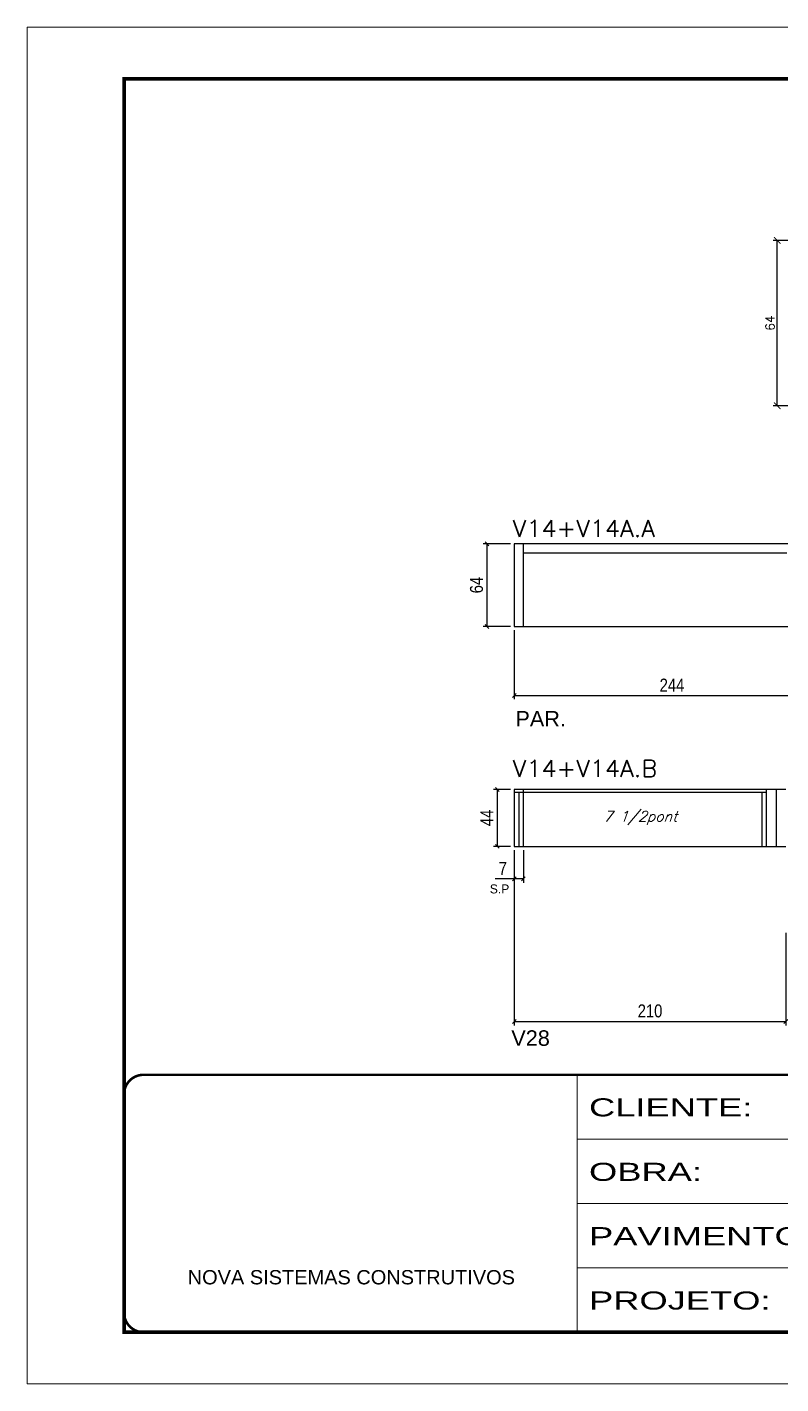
# Model space of a CAD drawing. Extents: x 137137 to 143418, y 10464 to 34486.
# Drawn here: x 140321 to 140904, y 31139 to 32189 of the extents above; entities that cross this region are included whole.
import ezdxf

# ---------------------------------------------------------------- set-up
doc = ezdxf.new("R2010")
doc.units = 0
doc.linetypes.add('CONTINUO', pattern=[0])
doc.linetypes.add('DASHED', pattern=[0.75, 0.5, -0.25])
for name, color, linetype in [('5', 5, 'Continuous'), ('COTA', 241, 'Continuous'), ('cotas', 4, 'Continuous'), ('Painéis', 200, 'Continuous'), ('SARR_2.2x7', 40, 'Continuous'), ('SARR_3.5x7', 81, 'Continuous'), ('texto', 7, 'Continuous')]:
    doc.layers.add(name, color=color, linetype=linetype)
for name, color, linetype, lineweight in [('Folhas', 255, 'Continuous', 9), ('SARRAFO DE PRESSAO', 251, 'DASHED', 9), ('Texto Seção', 7, 'Continuous', 15)]:
    doc.layers.add(name, color=color, linetype=linetype, lineweight=lineweight)
doc.styles.add('ARIAL', font='arial.ttf')
doc.styles.add('COTA TECNICA', font='techl___.ttf', dxfattribs={"height": 10})
doc.styles.add('REGUA-120', font='ROMANS.shx', dxfattribs={"height": 15})
doc.styles.add('Romans', font='romans.shx')
doc.styles.add('ROMAS860', font='ROMAS860.SHX')
doc.styles.get("Standard").update_dxf_attribs({"font": 'arial.ttf'})
doc.styles.add('Tecnologia', font='')
doc.styles.get('Tecnologia').set_extended_font_data('Forgotten Futurist')
doc.dimstyles.new('Cota Seção (2x)', dxfattribs={"dimtxt": 7, "dimasz": 5, "dimexe": 3, "dimexo": 3, "dimgap": 2, "dimtad": 3, "dimdec": 1, "dimlfac": 0.5, "dimzin": 12, "dimdsep": 46, "dimtxsty": 'Romans', "dimblk": 'ARCHTICK', "dimcen": 0, "dimclrd": 4, "dimclre": 4, "dimclrt": 1, "dimadec": 1, "dimazin": 3, "dimtfac": 1, "dimtdec": 1, "dimtmove": 0, "dimatfit": 3, "dimldrblk": 'OBLIQUE', "dimfxl": 1, "dimtolj": 1, "dimtzin": 12, "dimarcsym": 0})
doc.dimstyles.new('PAINEL', dxfattribs={"dimtxt": 10, "dimasz": 3, "dimexe": 3, "dimexo": 3, "dimgap": 3, "dimtad": 1, "dimdec": 1, "dimzin": 12, "dimdsep": 46, "dimtxsty": 'COTA TECNICA', "dimblk1": 'OBLIQUE', "dimblk2": 'OBLIQUE', "dimsah": 1, "dimcen": 0.9, "dimclrd": 4, "dimclre": 4, "dimclrt": 240, "dimadec": 1, "dimazin": 3, "dimtfac": 1, "dimtdec": 1, "dimtmove": 0, "dimatfit": 3, "dimfxl": 1, "dimtolj": 1, "dimtzin": 12, "dimarcsym": 0})

# ---------------------------------------------------------------- blocks, each defined once
blk = doc.blocks.new('_Oblique')
at = {"color": 0, "linetype": 'ByBlock', "lineweight": -2}
blk.add_line((-0.5, -0.5), (0.5, 0.5), dxfattribs=at)
blk = doc.blocks.new('*D819')
at = {"layer": 'cotas', "color": 4, "linetype": 'ByBlock', "lineweight": -2, "transparency": 16777216}
for p, q in [((140697.7, 31721.8), (140697.7, 31668.4)), ((140941.7, 31721.8), (140941.7, 31668.4)), ((140697.7, 31671.4), (140941.7, 31671.4))]:
    blk.add_line(p, q, dxfattribs=at)
at = {"layer": 'Defpoints', "color": 0, "linetype": 'ByBlock', "transparency": 16777216}
for p in [(140697.7, 31724.8), (140941.7, 31724.8), (140941.7, 31671.4)]:
    blk.add_point(p, dxfattribs=at)
at = {"layer": 'cotas', "color": 4, "linetype": 'ByBlock', "lineweight": -2, "transparency": 16777216, "xscale": 3, "yscale": 3, "zscale": 3, "rotation": 180}
blk.add_blockref('_Oblique', (140697.7, 31671.4), dxfattribs=at)
at = {"layer": 'cotas', "color": 4, "linetype": 'ByBlock', "lineweight": -2, "transparency": 16777216, "xscale": 3, "yscale": 3, "zscale": 3}
blk.add_blockref('_Oblique', (140941.7, 31671.4), dxfattribs=at)
at = {"layer": 'cotas', "color": 240, "linetype": 'ByBlock', "transparency": 16777216, "insert": (140819.7, 31679.4), "char_height": 10, "attachment_point": 5, "style": 'COTA TECNICA'}
blk.add_mtext('\\A1;244', dxfattribs=at)
blk = doc.blocks.new('_ArchTick')
at = {"color": 0, "linetype": 'ByBlock', "const_width": 0.15}
blk.add_lwpolyline([(-0.5, -0.5), (0.5, 0.5)], dxfattribs=at)
blk = doc.blocks.new('*D258')
at = {"layer": 'COTA', "color": 4, "lineweight": -2, "transparency": 16777216}
for p, q in [((140987.7, 32023.6), (140898.1, 32023.6)), ((140901.1, 31895.6), (140901.1, 32023.6)), ((140949.7, 31895.6), (140898.1, 31895.6))]:
    blk.add_line(p, q, dxfattribs=at)
at = {"layer": 'Defpoints', "color": 0, "transparency": 16777216}
for p in [(140901.1, 32023.6), (140990.7, 32023.6), (140952.7, 31895.6)]:
    blk.add_point(p, dxfattribs=at)
at = {"layer": 'COTA', "color": 4, "lineweight": -2, "transparency": 16777216, "xscale": 5, "yscale": 5, "zscale": 5}
for p, rotation in [((140901.1, 32023.6), 90), ((140901.1, 31895.6), 270)]:
    blk.add_blockref('_ArchTick', p, dxfattribs=dict(at, rotation=rotation))
at = {"layer": 'COTA', "color": 1, "transparency": 16777216, "insert": (140895.6, 31959.6), "char_height": 7, "attachment_point": 5, "rotation": 90, "style": 'Romans'}
blk.add_mtext('\\A1;64', dxfattribs=at)
blk = doc.blocks.new('9999999999')
at = {"color": 30, "linetype": 'CONTINUO'}
for p, q in [((98564.6, 34230.2), (98564.6, 34429.4)), ((98564.6, 34379.6), (99584, 34379.6)), ((98564.6, 34329.8), (99488, 34329.8)), ((98564.6, 34280), (99488, 34280))]:
    blk.add_line(p, q, dxfattribs=at)
at = {"color": 30, "linetype": 'CONTINUO', "const_width": 2}
blk.add_lwpolyline([(99584, 34230.2), (99584, 34414.4, 0.414214), (99569, 34429.4), (98229, 34429.4, 0.414214), (98214, 34414.4), (98214, 34245.2, 0.414214), (98229, 34230.2), (99584, 34230.2)], format="xyb", dxfattribs=at)
at = {"layer": 'Folhas'}
blk.add_lwpolyline([(98139, 34190.2), (99624, 34190.2), (99624, 35240.2), (98139, 35240.2)], close=True, dxfattribs=at)
at = {"layer": 'Folhas', "color": 30, "const_width": 3}
blk.add_lwpolyline([(98214, 34230.2), (99584, 34230.2), (99584, 35200.2), (98214, 35200.2)], close=True, dxfattribs=at)
at = {"color": 7, "linetype": 'Continuous', "ltscale": 5, "style": 'ARIAL'}
blk.add_text('NOVA SISTEMAS CONSTRUTIVOS', height=11.059, dxfattribs=at).set_placement((98263.2, 34267.2))
at = {"layer": 'Folhas', "color": 7, "style": 'Tecnologia', "width": 1.5}
for s, p in [('CLIENTE:', (98573.7, 34397.2)), ('OBRA:', (98573.7, 34347.3)), ('PAVIMENTO:', (98573.7, 34297.5)), ('PROJETO:', (98573.7, 34247.7))]:
    blk.add_text(s, height=14, dxfattribs=at).set_placement(p)
blk = doc.blocks.new('*D518')
at = {"layer": 'COTA', "color": 4, "linetype": 'ByBlock', "lineweight": -2, "transparency": 16777216}
for p, q in [((140694.7, 31788.8), (140673.6, 31788.8)), ((140676.6, 31724.8), (140676.6, 31788.8)), ((140694.7, 31724.8), (140673.6, 31724.8))]:
    blk.add_line(p, q, dxfattribs=at)
at = {"layer": 'Defpoints', "color": 0, "linetype": 'ByBlock', "transparency": 16777216}
for p in [(140676.6, 31788.8), (140697.7, 31788.8), (140697.7, 31724.8)]:
    blk.add_point(p, dxfattribs=at)
at = {"layer": 'COTA', "color": 4, "linetype": 'ByBlock', "lineweight": -2, "transparency": 16777216, "xscale": 3, "yscale": 3, "zscale": 3}
for p, rotation in [((140676.6, 31788.8), 90), ((140676.6, 31724.8), 270)]:
    blk.add_blockref('_Oblique', p, dxfattribs=dict(at, rotation=rotation))
at = {"layer": 'COTA', "color": 240, "linetype": 'ByBlock', "transparency": 16777216, "insert": (140668.5, 31756.8), "char_height": 10, "attachment_point": 5, "rotation": 90, "style": 'COTA TECNICA'}
blk.add_mtext('\\A1;64', dxfattribs=at)
blk = doc.blocks.new('*D522')
at = {"layer": 'COTA', "color": 4, "linetype": 'ByBlock', "lineweight": -2, "transparency": 16777216}
for p, q in [((140694.7, 31598.6), (140681.6, 31598.6)), ((140684.6, 31554.6), (140684.6, 31598.6)), ((140694.7, 31554.6), (140681.6, 31554.6))]:
    blk.add_line(p, q, dxfattribs=at)
at = {"layer": 'Defpoints', "color": 0, "linetype": 'ByBlock', "transparency": 16777216}
for p in [(140684.6, 31598.6), (140697.7, 31598.6), (140697.7, 31554.6)]:
    blk.add_point(p, dxfattribs=at)
at = {"layer": 'COTA', "color": 4, "linetype": 'ByBlock', "lineweight": -2, "transparency": 16777216, "xscale": 3, "yscale": 3, "zscale": 3}
for p, rotation in [((140684.6, 31598.6), 90), ((140684.6, 31554.6), 270)]:
    blk.add_blockref('_Oblique', p, dxfattribs=dict(at, rotation=rotation))
at = {"layer": 'COTA', "color": 240, "linetype": 'ByBlock', "transparency": 16777216, "insert": (140676.5, 31576.6), "char_height": 10, "attachment_point": 5, "rotation": 90, "style": 'COTA TECNICA'}
blk.add_mtext('\\A1;44', dxfattribs=at)
blk = doc.blocks.new('*D523')
at = {"layer": 'COTA', "color": 4, "linetype": 'ByBlock', "lineweight": -2, "transparency": 16777216}
for p, q in [((140697.7, 31551.6), (140697.7, 31416.1)), ((140907.7, 31487.6), (140907.7, 31416.1)), ((140697.7, 31419.1), (140907.7, 31419.1))]:
    blk.add_line(p, q, dxfattribs=at)
at = {"layer": 'Defpoints', "color": 0, "linetype": 'ByBlock', "transparency": 16777216}
for p in [(140697.7, 31554.6), (140907.7, 31490.6), (140907.7, 31419.1)]:
    blk.add_point(p, dxfattribs=at)
at = {"layer": 'COTA', "color": 4, "linetype": 'ByBlock', "lineweight": -2, "transparency": 16777216, "xscale": 3, "yscale": 3, "zscale": 3, "rotation": 180}
blk.add_blockref('_Oblique', (140697.7, 31419.1), dxfattribs=at)
at = {"layer": 'COTA', "color": 4, "linetype": 'ByBlock', "lineweight": -2, "transparency": 16777216, "xscale": 3, "yscale": 3, "zscale": 3}
blk.add_blockref('_Oblique', (140907.7, 31419.1), dxfattribs=at)
at = {"layer": 'COTA', "color": 240, "linetype": 'ByBlock', "transparency": 16777216, "insert": (140802.7, 31427.2), "char_height": 10, "attachment_point": 5, "style": 'COTA TECNICA'}
blk.add_mtext('\\A1;210', dxfattribs=at)
blk = doc.blocks.new('*D62')
at = {"layer": 'COTA', "color": 4, "linetype": 'ByBlock', "lineweight": -2, "transparency": 16777216}
for p, q in [((140697.7, 31551.6), (140697.7, 31526.4)), ((140704.7, 31551.6), (140704.7, 31526.4)), ((140697.7, 31529.4), (140682.9, 31529.4)), ((140704.7, 31529.4), (140697.7, 31529.4))]:
    blk.add_line(p, q, dxfattribs=at)
at = {"layer": 'Defpoints', "color": 0, "linetype": 'ByBlock', "transparency": 16777216}
for p in [(140697.7, 31554.6), (140704.7, 31554.6), (140697.7, 31529.4)]:
    blk.add_point(p, dxfattribs=at)
at = {"layer": 'COTA', "color": 4, "linetype": 'ByBlock', "lineweight": -2, "transparency": 16777216, "xscale": 3, "yscale": 3, "zscale": 3, "rotation": 180}
blk.add_blockref('_Oblique', (140697.7, 31529.4), dxfattribs=at)
at = {"layer": 'COTA', "color": 4, "linetype": 'ByBlock', "lineweight": -2, "transparency": 16777216, "xscale": 3, "yscale": 3, "zscale": 3}
blk.add_blockref('_Oblique', (140704.7, 31529.4), dxfattribs=at)
at = {"layer": 'COTA', "color": 240, "linetype": 'ByBlock', "transparency": 16777216, "insert": (140688.8, 31537.5), "char_height": 10, "attachment_point": 5, "style": 'COTA TECNICA'}
blk.add_mtext('\\A1;7', dxfattribs=at)

msp = doc.modelspace()

# ---------------------------------------------------------------- linework, layer by layer
at = {"layer": 'Painéis', "linetype": 'ByBlock'}
for p, q in [((140697.67, 31788.79), (140697.67, 31724.79)), ((141249.67, 31788.79), (140697.67, 31788.79)), ((140697.67, 31724.79), (141249.67, 31724.79)), ((140697.67, 31598.59), (140697.67, 31554.59)), ((140907.67, 31598.59), (140697.67, 31598.59)), ((140697.67, 31554.59), (140907.67, 31554.59))]:
    msp.add_line(p, q, dxfattribs=at)
at = {"layer": 'SARR_2.2x7', "linetype": 'Continuous'}
for p, q in [((140704.67, 31788.79), (140704.67, 31724.79)), ((140704.67, 31781.79), (140908.67, 31781.79)), ((140892.67, 31596.39), (140697.67, 31596.39)), ((140704.67, 31598.59), (140704.67, 31554.59)), ((140900.67, 31554.59), (140900.67, 31598.59))]:
    msp.add_line(p, q, dxfattribs=at)
at = {"layer": 'SARR_3.5x7'}
for p, q in [((140701.17, 31596.39), (140701.17, 31554.59)), ((140889.17, 31596.39), (140889.17, 31554.59)), ((140892.67, 31598.59), (140892.67, 31554.59))]:
    msp.add_line(p, q, dxfattribs=at)

# ---------------------------------------------------------------- block references
at = {"layer": 'SARRAFO DE PRESSAO', "color": 6, "linetype": 'ByBlock'}
msp.add_blockref('9999999999', (42181.81, -3051.58), dxfattribs=at)

# ---------------------------------------------------------------- texts
at = {"layer": '5', "linetype": 'Continuous'}
for s, p in [('PAR.', (140698.54, 31647.38)), ('V28', (140695.38, 31400.25))]:
    msp.add_text(s, height=12, rotation=359.99996, dxfattribs=at).set_placement(p)
at = {"layer": 'texto', "color": 2, "insert": (140795.17, 31576.59), "char_height": 8, "attachment_point": 5, "style": 'Romans'}
msp.add_mtext('{\\Q19;\\C256;7 1/2pont}', dxfattribs=at)
at = {"layer": 'texto', "color": 4, "insert": (140686.28, 31521.63), "char_height": 7, "attachment_point": 5, "rotation": 359.99915, "style": 'ROMAS860'}
msp.add_mtext('S.P', dxfattribs=at)
at = {"layer": 'Texto Seção', "style": 'REGUA-120', "width": 1.05}
for s, p in [('V14+V14A.A', (140696.52, 31794.15)), ('V14+V14A.B', (140696.52, 31608.35))]:
    msp.add_text(s, height=13, dxfattribs=at).set_placement(p)

# ---------------------------------------------------------------- dimensions: what is measured, and where the dimension line sits
at = {"layer": 'COTA'}
dim = msp.add_linear_dim(base=(140901.07, 32023.63), p1=(140952.72, 31895.63), p2=(140990.72, 32023.63), angle=90, dimstyle='Cota Seção (2x)', dxfattribs=at)
dim.commit()
dim.dimension.update_dxf_attribs({"geometry": '*D258', "text_midpoint": (140895.57, 31959.63)})
at = {"layer": 'COTA', "linetype": 'ByBlock'}
for base, p1, p2, angle, picture, middle in [((140676.63, 31788.79), (140697.67, 31724.79), (140697.67, 31788.79), 90, '*D518', (140668.53, 31756.79)), ((140684.57, 31598.59), (140697.67, 31554.59), (140697.67, 31598.59), 90, '*D522', (140676.5, 31576.59)), ((140697.67, 31529.45), (140704.67, 31554.59), (140697.67, 31554.59), 180, '*D62', (140688.81, 31537.52))]:
    dim = msp.add_linear_dim(base=base, p1=p1, p2=p2, angle=angle, dimstyle='PAINEL', dxfattribs=at)
    dim.commit()
    dim.dimension.update_dxf_attribs({"geometry": picture, "text_midpoint": middle})
dim = msp.add_linear_dim(base=(140907.67, 31419.06), p1=(140697.67, 31554.59), p2=(140907.67, 31490.59), dimstyle='PAINEL', dxfattribs=at)
dim.commit()
dim.dimension.update_dxf_attribs({"geometry": '*D523', "text_midpoint": (140802.67, 31427.17)})
at = {"layer": 'cotas', "linetype": 'ByBlock'}
dim = msp.add_linear_dim(base=(140941.67, 31671.37), p1=(140697.67, 31724.79), p2=(140941.67, 31724.79), dimstyle='PAINEL', dxfattribs=at)
dim.commit()
dim.dimension.update_dxf_attribs({"geometry": '*D819', "text_midpoint": (140819.67, 31679.45)})

doc.saveas('drawing.dxf')
